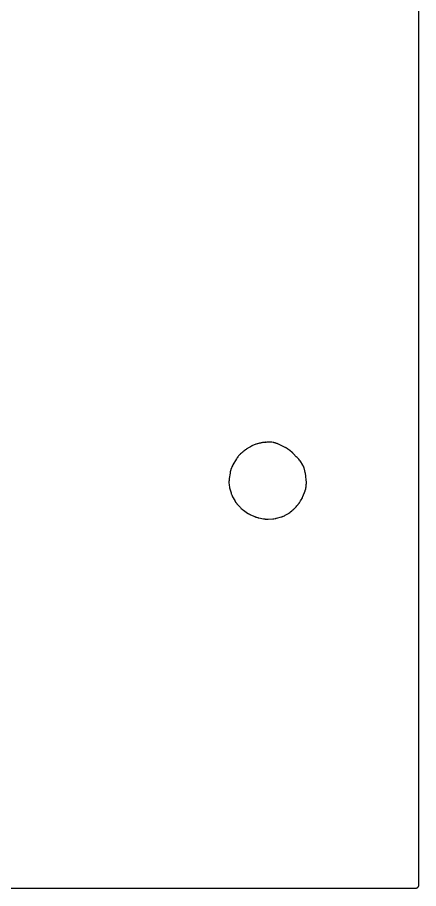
# Model space of a CAD drawing. Header units: millimetres. Extents: x 0 to 300, y 0 to 300.
# Drawn here: x 229 to 300.1, y -0.1 to 154.2 of the extents above; entities that cross this region are included whole.
import ezdxf

# ---------------------------------------------------------------- set-up
doc = ezdxf.new("R2010")
doc.units = ezdxf.units.MM
doc.layers.add('CUT', color=7, linetype='CONTINUOUS')

msp = doc.modelspace()

# ---------------------------------------------------------------- linework, layer by layer
at = {"layer": 'CUT'}
msp.add_lwpolyline([(300.0625, 298.5625), (300.0625, 1.467), (300.0625, 1.4375), (300.0625, 0.5522), (300.0589, 0.4788), (300.0503, 0.4206), (300.036, 0.3635), (300.0162, 0.3082), (299.991, 0.255), (299.9608, 0.2046), (299.9257, 0.1573), (299.8863, 0.1137), (299.8427, 0.0743), (299.7954, 0.0392), (299.745, 0.009), (299.6918, -0.0162), (299.6365, -0.036), (299.5794, -0.0503), (299.5212, -0.0589), (299.4478, -0.0625), (298.5625, -0.0625), (1.4375, -0.0625)], dxfattribs=at)
msp.add_lwpolyline([(266.5823, 71.0018), (266.6065, 70.9044), (266.6104, 70.8895), (266.612, 70.8839), (266.8555, 70.0023), (266.8558, 70.001), (266.8607, 69.9844), (266.8938, 69.8768), (266.8991, 69.8603), (266.9208, 69.7963), (266.9329, 69.7639), (267.0174, 69.5554), (267.0313, 69.5237), (267.0602, 69.4626), (267.0679, 69.4471), (267.119, 69.3468), (267.1271, 69.3315), (267.4992, 68.651), (267.5053, 68.6403), (267.5451, 68.5708), (267.5514, 68.5601), (267.5762, 68.5188), (267.5894, 68.498), (267.6165, 68.4568), (267.6218, 68.4485), (267.6324, 68.4326), (267.6764, 68.366), (267.7051, 68.326), (267.7461, 68.2737), (267.7815, 68.2245), (267.8038, 68.1954), (267.8491, 68.14), (267.8609, 68.1259), (267.9392, 68.0359), (267.9514, 68.0222), (268.5148, 67.4127), (268.5255, 67.4014), (268.5965, 67.3285), (268.6076, 67.3175), (268.6513, 67.2748), (268.6743, 67.2536), (268.8271, 67.1194), (268.8512, 67.0994), (268.8578, 67.0941), (268.8871, 67.0686), (268.9117, 67.0483), (268.9608, 67.0099), (268.9735, 67.0002), (269.0568, 66.9384), (269.0698, 66.9291), (269.7632, 66.4435), (269.7757, 66.435), (269.8577, 66.3807), (269.8704, 66.3725), (269.9204, 66.3411), (269.9464, 66.3256), (270.1179, 66.2297), (270.1447, 66.2156), (270.1976, 66.1894), (270.1985, 66.1889), (270.2009, 66.1878), (270.2147, 66.1811), (270.3055, 66.1388), (270.3195, 66.1325), (271.079, 65.8017), (271.0945, 65.7953), (271.1958, 65.7545), (271.2115, 65.7484), (271.227, 65.7427), (271.2359, 65.7391), (271.2515, 65.7331), (271.3124, 65.7106), (271.3439, 65.6999), (271.5506, 65.6364), (271.5827, 65.6275), (271.6458, 65.6119), (271.662, 65.6081), (271.7677, 65.5851), (271.784, 65.5817), (272.6206, 65.4232), (272.6382, 65.4202), (272.7526, 65.402), (272.7703, 65.3995), (272.8392, 65.3906), (272.8747, 65.3871), (273.1057, 65.3713), (273.1413, 65.3699), (273.2108, 65.3693), (273.2286, 65.3694), (273.2353, 65.3696), (273.2556, 65.3694), (273.2735, 65.3695), (273.3899, 65.3721), (273.4078, 65.3728), (274.2299, 65.4157), (274.2458, 65.4168), (274.3491, 65.4249), (274.3649, 65.4264), (274.4268, 65.4329), (274.4584, 65.4371), (274.6628, 65.4698), (274.6941, 65.4756), (274.7549, 65.4887), (274.7704, 65.4922), (274.8711, 65.5167), (274.8865, 65.5206), (274.8891, 65.5213), (275.7811, 65.763), (275.7934, 65.7665), (275.8728, 65.7899), (275.885, 65.7936), (275.9325, 65.8087), (275.9566, 65.8169), (276.1101, 65.8728), (276.1572, 65.8923), (276.3054, 65.9611), (276.3283, 65.9723), (276.3725, 65.9952), (276.3838, 66.0011), (276.4565, 66.0407), (276.4677, 66.0469), (276.9176, 66.3043), (276.9301, 66.3116), (277.0106, 66.3603), (277.0229, 66.3679), (277.0706, 66.3983), (277.0946, 66.4145), (277.2481, 66.5232), (277.2714, 66.5405), (277.3159, 66.5753), (277.3272, 66.5844), (277.3998, 66.6442), (277.4109, 66.6535), (277.6371, 66.8489), (277.6389, 66.8504), (277.816, 66.9984), (277.8426, 67.022), (277.893, 67.0695), (277.8984, 67.0747), (277.9865, 67.1508), (277.9965, 67.1597), (278.061, 67.2179), (278.0708, 67.227), (278.1087, 67.2628), (278.1277, 67.2816), (278.2485, 67.4064), (278.2666, 67.426), (278.3012, 67.4651), (278.31, 67.4752), (278.3661, 67.5415), (278.3746, 67.5518), (278.4994, 67.706), (278.5044, 67.7115), (278.5583, 67.771), (278.5665, 67.7803), (278.5982, 67.8168), (278.614, 67.8358), (278.7142, 67.9613), (278.7292, 67.9809), (278.7578, 68.0199), (278.765, 68.0299), (278.7888, 68.0638), (278.8365, 68.1228), (278.8448, 68.1334), (278.8982, 68.2025), (278.9063, 68.2133), (278.9375, 68.2555), (278.9529, 68.2775), (279.0489, 68.4207), (279.0768, 68.4667), (279.1494, 68.5993), (279.2572, 68.7599), (279.2663, 68.7739), (279.3245, 68.866), (279.3333, 68.8803), (279.3666, 68.9365), (279.3829, 68.9658), (279.4833, 69.159), (279.498, 69.1891), (279.5248, 69.2487), (279.5315, 69.2641), (279.5735, 69.3646), (279.5797, 69.3801), (279.9674, 70.3862), (279.972, 70.3985), (280.0009, 70.4787), (280.0052, 70.4911), (280.0215, 70.5396), (280.0293, 70.5647), (280.0759, 70.7263), (280.0882, 70.7772), (280.1204, 70.9423), (280.1249, 70.9681), (280.1325, 71.0188), (280.1343, 71.0318), (280.1451, 71.1163), (280.1466, 71.1294), (280.1489, 71.1502), (280.1611, 71.2512), (280.1627, 71.267), (280.1751, 71.3979), (280.1757, 71.4037), (280.177, 71.417), (280.1775, 71.4241), (280.1884, 71.5395), (280.1896, 71.5543), (280.1963, 71.6504), (280.1971, 71.6652), (280.1997, 71.7231), (280.2003, 71.7527), (280.1993, 71.9454), (280.1984, 71.975), (280.1953, 72.0328), (280.1943, 72.0476), (280.1866, 72.1437), (280.1853, 72.1585), (280.0865, 73.1055), (280.084, 73.1266), (280.0648, 73.2633), (280.0615, 73.2842), (280.0314, 73.4547), (280.0273, 73.4756), (279.9985, 73.6106), (279.9938, 73.6313), (279.8476, 74.2147), (279.8443, 74.227), (279.8226, 74.3065), (279.8192, 74.3187), (279.8051, 74.3662), (279.7974, 74.3904), (279.7447, 74.5441), (279.7263, 74.5914), (279.6608, 74.7401), (279.6501, 74.7631), (279.6282, 74.8076), (279.6225, 74.8189), (279.5846, 74.8921), (279.5787, 74.9033), (279.4131, 75.207), (279.407, 75.218), (279.3664, 75.2889), (279.36, 75.2998), (279.3347, 75.3419), (279.3213, 75.3632), (279.2325, 75.4978), (279.2031, 75.5386), (279.1033, 75.6654), (279.0873, 75.6848), (279.0553, 75.7222), (279.047, 75.7316), (278.9925, 75.7926), (278.984, 75.8018), (278.9768, 75.8096), (278.9606, 75.8321), (278.8495, 75.9781), (278.8128, 76.0219), (278.6884, 76.1567), (278.6685, 76.1772), (278.6286, 76.2164), (278.6183, 76.2264), (278.5505, 76.29), (278.54, 76.2997), (278.4168, 76.4099), (277.9377, 76.9235), (277.9304, 76.9311), (277.8792, 76.9841), (277.8715, 76.992), (277.8372, 77.0261), (277.8204, 77.0423), (277.7137, 77.1408), (277.6969, 77.1557), (277.6673, 77.181), (277.6593, 77.1878), (277.603, 77.2343), (277.5938, 77.2417), (277.033, 77.6867), (277.0195, 77.6971), (276.9313, 77.763), (276.9176, 77.773), (276.8635, 77.8111), (276.8353, 77.8299), (276.6484, 77.9464), (276.6191, 77.9635), (276.5611, 77.9953), (276.5461, 78.0032), (276.5406, 78.006), (276.5107, 78.0239), (276.4858, 78.038), (276.4364, 78.0644), (276.4237, 78.071), (276.3405, 78.113), (276.3276, 78.1193), (275.1237, 78.6909), (275.1106, 78.6969), (275.0248, 78.7351), (275.0115, 78.7409), (274.9594, 78.7626), (274.9324, 78.7731), (274.7582, 78.8361), (274.7029, 78.8531), (274.5234, 78.899), (274.4952, 78.9055), (274.4399, 78.9168), (274.4257, 78.9196), (274.3333, 78.9362), (274.319, 78.9386), (274.0804, 78.9757), (274.0658, 78.9778), (273.9711, 78.9901), (273.9564, 78.9918), (273.8993, 78.9979), (273.87, 79.0002), (273.6819, 79.0108), (273.6231, 79.0112), (273.4348, 79.0033), (273.4054, 79.0013), (273.3482, 78.9961), (273.3336, 78.9946), (273.2387, 78.9836), (273.2241, 78.9817), (273.0951, 78.9636), (273.0131, 78.9658), (272.9992, 78.966), (272.9449, 78.9662), (272.9171, 78.9656), (272.7391, 78.9581), (272.6838, 78.9531), (272.5097, 78.9294), (272.455, 78.9194), (272.2815, 78.8792), (272.2546, 78.8723), (272.2023, 78.8576), (272.189, 78.8537), (272.1027, 78.8272), (272.0894, 78.823), (272.0833, 78.821), (271.8837, 78.7928), (271.8705, 78.7908), (271.7845, 78.7767), (271.7713, 78.7744), (271.7198, 78.7648), (271.6935, 78.7593), (271.5261, 78.7202), (271.4745, 78.7057), (271.3112, 78.6518), (271.2859, 78.6428), (271.237, 78.6242), (271.2245, 78.6192), (271.1437, 78.5864), (271.1314, 78.5813), (270.6787, 78.3854), (270.6646, 78.3791), (270.5734, 78.3369), (270.5594, 78.3302), (270.5053, 78.3034), (270.478, 78.289), (270.3125, 78.1961), (270.2836, 78.1826), (270.252, 78.1665), (270.1912, 78.1335), (270.1757, 78.1248), (270.076, 78.0667), (270.0608, 78.0575), (269.5314, 77.7277), (269.5182, 77.7192), (269.4333, 77.6632), (269.4204, 77.6544), (269.3703, 77.6195), (269.3451, 77.6009), (269.1848, 77.4761), (269.1606, 77.4562), (269.1144, 77.4162), (269.1027, 77.4058), (269.0276, 77.3373), (269.0162, 77.3266), (268.888, 77.2033), (268.8685, 77.1896), (268.8553, 77.18), (268.7702, 77.1164), (268.7572, 77.1064), (268.7072, 77.0669), (268.6821, 77.0459), (268.5229, 76.9054), (268.499, 76.8831), (268.4536, 76.8383), (268.4421, 76.8267), (268.3685, 76.7501), (268.3573, 76.7381), (268.205, 76.5707), (268.1944, 76.5588), (268.1264, 76.48), (268.1161, 76.4677), (268.0766, 76.4193), (268.057, 76.394), (267.9342, 76.2261), (267.916, 76.1998), (267.8818, 76.1474), (267.8732, 76.1339), (267.8187, 76.0453), (267.8105, 76.0315), (267.1908, 74.9613), (267.1841, 74.9495), (267.1418, 74.8725), (267.1354, 74.8606), (267.1111, 74.8138), (267.0991, 74.7895), (267.0252, 74.6302), (267.0143, 74.6055), (266.9943, 74.5566), (266.9893, 74.5441), (266.9577, 74.4621), (266.953, 74.4494), (266.8384, 74.13), (266.8335, 74.1158), (266.8029, 74.0233), (266.7983, 74.009), (266.7813, 73.9529), (266.7733, 73.924), (266.7261, 73.735), (266.7196, 73.7057), (266.7083, 73.6482), (266.7055, 73.6335), (266.6891, 73.5374), (266.6867, 73.5226), (266.5461, 72.557), (266.5215, 72.394), (266.5193, 72.3784), (266.5067, 72.2769), (266.505, 72.2613), (266.499, 72.2002), (266.4981, 72.1866), (266.4967, 72.1718), (266.4946, 72.1407), (266.4864, 71.9381), (266.4859, 71.9069), (266.4866, 71.846), (266.487, 71.8304), (266.4908, 71.729), (266.4916, 71.7134), (266.5036, 71.5253), (266.5048, 71.5098), (266.5137, 71.4098), (266.5153, 71.3945), (266.5222, 71.3346), (266.5265, 71.304), (266.5598, 71.1061), (266.5657, 71.0758), (266.5787, 71.0169)], close=True, dxfattribs=at)

doc.saveas('drawing.dxf')
